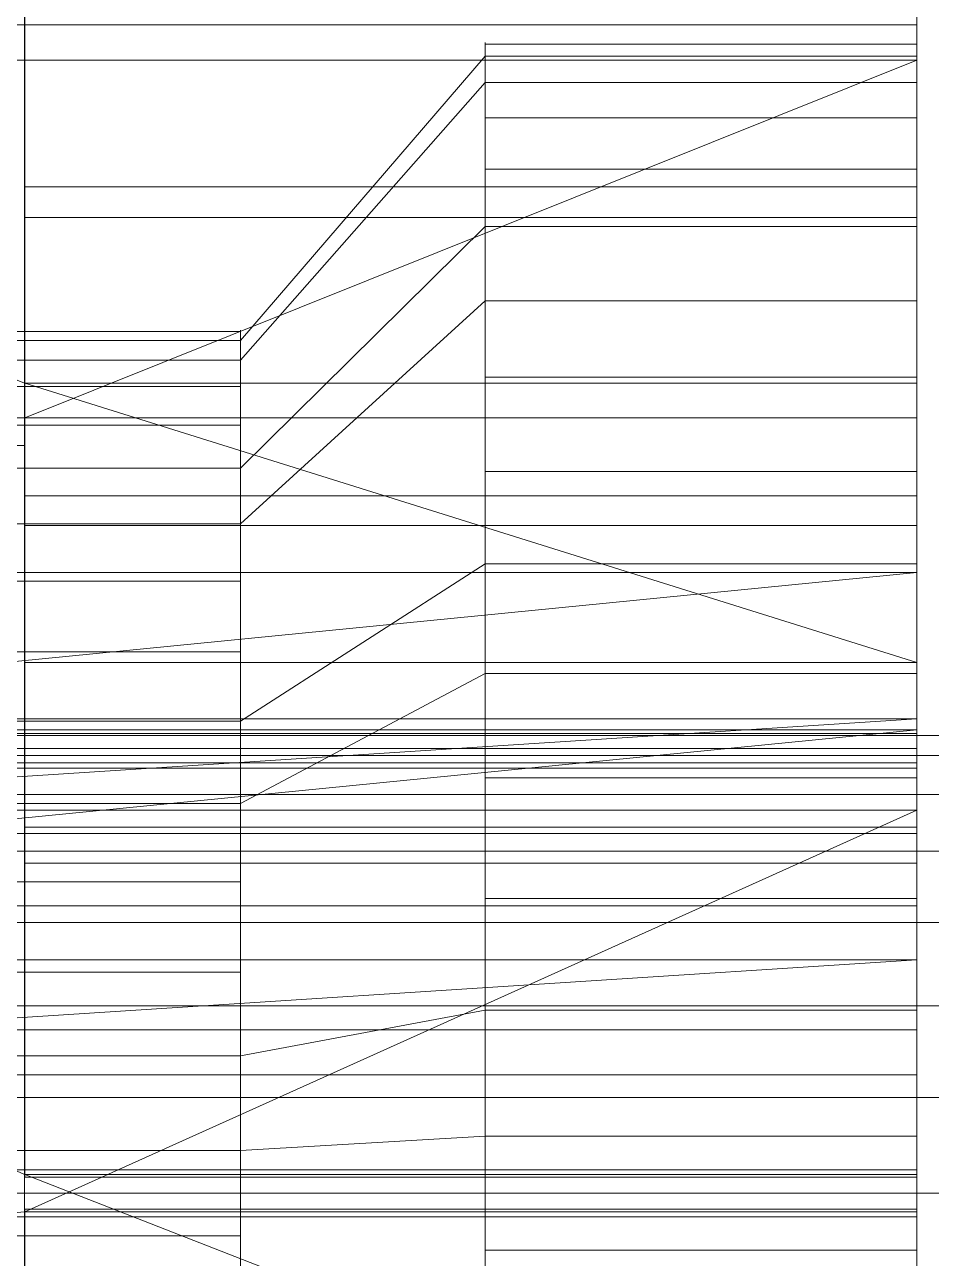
# Model space of a CAD drawing. Header units: millimetres. Extents: x -7.6 to 23.6, y 0 to 40.
# Drawn here: x -4.45 to -1.3, y 7.774 to 12.062 of the extents above; entities that cross this region are included whole.
import ezdxf

# ---------------------------------------------------------------- set-up
doc = ezdxf.new("R2010")
doc.units = ezdxf.units.MM
doc.layers.add('1', color=7, linetype='CONTINUOUS', true_color=0xffffff)

msp = doc.modelspace()

# ---------------------------------------------------------------- linework, layer by layer
at = {"layer": '1', "color": 18, "linetype": 'CONTINUOUS', "lineweight": 13}
for p, q in [((-4.45, 11.4976, -4.0192), (-4.45, 12.0618, -4.8449)), ((-4.45, 12.0618, -4.8449), (-1.35, 12.0618, -4.8449)), ((-1.35, 12.0618, -4.8449), (-1.35, 11.4976, -4.0192)), ((-4.45, 11.3911, 6.2904), (-4.45, 11.938, 7.1276)), ((-4.45, 11.938, 7.1276), (-1.35, 11.938, 7.1276)), ((-1.35, 11.938, 7.1276), (-1.35, 11.3911, 6.2904)), ((-4.45, 11.4976, -4.0192), (-1.35, 11.4976, -4.0192)), ((-4.45, 11.3911, 6.2904), (-1.35, 11.3911, 6.2904)), ((-4.45, 10.8154, -5.5267), (-4.45, 10.4244, -4.6063)), ((-4.45, 10.8154, -5.5267), (-1.35, 10.8154, -5.5267)), ((-1.35, 10.4244, -4.6063), (-1.35, 10.8154, -5.5267)), ((-4.45, 10.695, 7.7766), (-1.35, 10.695, 7.7766)), ((-4.45, 10.695, 7.7766), (-4.45, 10.3207, 6.8493)), ((-1.35, 10.3207, 6.8493), (-1.35, 10.695, 7.7766)), ((-4.45, 10.4244, -4.6063), (-1.35, 10.4244, -4.6063)), ((-4.45, 10.3207, 6.8493), (-1.35, 10.3207, 6.8493)), ((-4.45, 9.2724, -4.968), (-4.45, 9.4776, -5.9468)), ((-4.45, 9.4776, -5.9468), (-1.35, 9.4776, -5.9468)), ((-1.35, 9.4776, -5.9468), (-1.35, 9.2724, -4.968)), ((-4.45, 9.1466, 7.193), (-4.45, 9.3316, 8.1758)), ((-4.45, 9.3316, 8.1758), (-1.35, 9.3316, 8.1758)), ((-1.35, 9.3316, 8.1758), (-1.35, 9.1466, 7.193)), ((-4.45, 9.2724, -4.968), (-1.35, 9.2724, -4.968)), ((-4.45, 9.1466, 7.193), (-1.35, 9.1466, 7.193)), ((-4.45, 8.0652, -6.0997), (-1.35, 8.0652, -6.0997)), ((-4.45, 8.0652, -6.0997), (-4.45, 8.0561, -5.0997)), ((-1.35, 8.0561, -5.0997), (-1.35, 8.0652, -6.0997)), ((-4.45, 8.0561, -5.0997), (-1.35, 8.0561, -5.0997)), ((-4.45, 7.9439, 7.2997), (-1.35, 7.9439, 7.2997)), ((-4.45, 7.9348, 8.2997), (-4.45, 7.9439, 7.2997)), ((-4.45, 7.9348, 8.2997), (-1.35, 7.9348, 8.2997)), ((-1.35, 7.9439, 7.2997), (-1.35, 7.9348, 8.2997))]:
    msp.add_line(p, q, dxfattribs=at)
at = {"layer": '1', "color": 7, "linetype": 'CONTINUOUS', "lineweight": 13}
for p, q in [((-6.55, 10.1572, 0.2879), (-1.35, 10.1572, 0.2879)), ((-1.35, 10.1572, 0.2879), (-1.35, 9.6103, -0.5493)), ((-1.35, 9.5459, 0.6873), (-1.35, 10.1572, 0.2879)), ((-6.55, 9.6491, 2.71), (-1.35, 9.6491, 2.71)), ((-1.35, 9.6491, 2.71), (-1.35, 9.2499, 2.0989)), ((-1.35, 8.8108, 3.2576), (-1.35, 9.6491, 2.71)), ((-6.55, 9.6103, -0.5493), (-1.35, 9.6103, -0.5493)), ((-1.35, 9.6103, -0.5493), (-1.35, 8.9989, -0.1499)), ((-6.4586, 9.5459, 0.6873), (-1.35, 9.5459, 0.6873)), ((-6.4586, 9.2499, 2.0989), (-1.35, 9.2499, 2.0989)), ((-6.4586, 8.9989, -0.1499), (-1.35, 8.9989, -0.1499)), ((-6.55, 8.8108, 3.2576), (-1.35, 8.8108, 3.2576)), ((-1.35, 8.4113, 2.6462), (-1.35, 8.8108, 3.2576)), ((-6.4586, 8.4113, 2.6462), (-1.35, 8.4113, 2.6462))]:
    msp.add_line(p, q, dxfattribs=at)
at = {"layer": '1', "color": 7, "linetype": 'CONTINUOUS', "lineweight": 13, "extrusion": (-1, 0, 0)}
for centre, radius in [((-8, 1.1, 2.85), 4), ((-8, 1.1, 1.35), 4), ((-8, 1.1, 3.7), 3)]:
    msp.add_circle(centre, radius, dxfattribs=at)
at = {"layer": '1', "color": 18, "linetype": 'CONTINUOUS', "lineweight": 13, "extrusion": (1, 0, 0)}
for centre, radius in [((8, 1.1, -2.85), 4), ((8, 1.1, -1.35), 4), ((8, 1.1, -3.7), 3)]:
    msp.add_circle(centre, radius, dxfattribs=at)
at = {"layer": '1', "color": 18, "linetype": 'CONTINUOUS', "lineweight": 13, "extrusion": (-1, 0, 0)}
for centre, start, end in [((-8, 1.1, 4.45), 123.15762, 134.48119), ((-8, 1.1, 4.45), 235.65762, 246.98119), ((-8, 1.1, 1.35), 111.98119, 123.15762), ((-8, 1.1, 1.35), 246.98119, 258.15762), ((-8, 1.1, 4.45), 100.65762, 111.98119), ((-8, 1.1, 4.45), 258.15762, 269.48119), ((-8, 1.1, 1.35), 89.48119, 100.65762), ((-8, 1.1, 1.35), 269.48119, 280.65762), ((-8, 1.1, 4.45), 78.15762, 89.48119)]:
    msp.add_arc(centre, 7.2, start, end, dxfattribs=at)
at = {"layer": '1', "color": 18, "linetype": 'CONTINUOUS', "lineweight": 13, "extrusion": (1, 0, 0)}
for centre, start, end in [((8, 1.1, -4.45), 45.51881, 56.84238), ((8, 1.1, -1.35), 45.51881, 56.84238), ((8, 1.1, -4.45), 293.01881, 304.34238), ((8, 1.1, -1.35), 293.01881, 304.34238), ((8, 1.1, -4.45), 68.01881, 79.34238), ((8, 1.1, -1.35), 68.01881, 79.34238), ((8, 1.1, -4.45), 270.51881, 281.84238), ((8, 1.1, -1.35), 270.51881, 281.84238), ((8, 1.1, -4.45), 90.51881, 101.84238), ((8, 1.1, -1.35), 90.51881, 101.84238)]:
    msp.add_arc(centre, 6.2, start, end, dxfattribs=at)
at = {"layer": '1', "color": 7, "linetype": 'CONTINUOUS', "lineweight": 13, "extrusion": (-1, 0, 0)}
for start, end in [(141.3676, 194.9477), (231.3676, 284.9477), (51.3676, 104.8972)]:
    msp.add_arc((-8, 1.1, 1.35), 1.6, start, end, dxfattribs=at)
at = {"layer": '1', "color": 18, "linetype": 'CONTINUOUS', "lineweight": 13}
for points in [[(-1.35, 11.4976, -4.0192), (-1.35, 12.0618, -4.8449), (-1.35, 13.1371, -3.9449), (-1.35, 12.4236, -3.2442)], [(-7.55, 11.938, 7.1276), (-4.451, 11.938, 7.1276), (-4.45, 13.0449, 6.2371), (-4.451, 13.0449, 6.2371)], [(-4.45, 11.938, 7.1276), (-4.45, 13.0449, 6.2371), (-4.451, 11.938, 7.1276)], [(-4.45, 11.938, 7.1276), (-4.45, 11.3911, 6.2904), (-4.45, 12.3442, 5.5236), (-4.45, 13.0449, 6.2371)], [(-4.451, 12.0618, -4.8449), (-4.451, 12.5157, -4.5079), (-4.45, 12.0618, -4.8449)], [(-4.451, 12.5157, -4.5079), (-1.35, 12.5157, -4.5079), (-1.35, 12.0618, -4.8449), (-4.45, 12.0618, -4.8449)], [(-1.35, 12.4236, -3.2442), (-1.35, 11.9525, 1.7149), (-1.35, 11.8608, 0.0541)], [(-1.35, 11.8608, 0.0541), (-1.35, 11.4976, -4.0192), (-1.35, 12.4236, -3.2442)], [(-1.35, 11.9525, 1.7149), (-1.35, 12.4236, -3.2442), (-1.35, 12.3442, 5.5236)], [(-1.35, 11.3911, 6.2904), (-1.35, 12.3442, 5.5236), (-4.45, 12.3442, 5.5236), (-4.45, 11.3911, 6.2904)], [(-1.35, 12.3442, 5.5236), (-1.35, 11.3607, 3.2693), (-1.35, 11.9525, 1.7149)], [(-1.35, 12.3442, 5.5236), (-1.35, 11.3911, 6.2904), (-1.35, 10.1878, 4.4487), (-1.35, 11.3607, 3.2693)], [(-7.55, 12.0618, -4.8449), (-4.451, 12.0618, -4.8449), (-4.45, 10.8154, -5.5267), (-4.451, 10.8154, -5.5267)], [(-4.45, 12.0618, -4.8449), (-4.45, 10.8154, -5.5267), (-4.451, 12.0618, -4.8449)], [(-4.45, 12.0618, -4.8449), (-4.45, 11.4976, -4.0192), (-4.45, 10.4244, -4.6063), (-4.45, 10.8154, -5.5267)], [(-4.45, 11.4976, -4.0192), (-4.45, 12.0618, -4.8449), (-1.35, 12.0618, -4.8449), (-1.35, 11.4976, -4.0192)], [(-1.35, 11.938, 7.1276), (-4.45, 11.938, 7.1276), (-4.451, 10.695, 7.7766), (-4.45, 10.695, 7.7766)], [(-4.451, 11.938, 7.1276), (-4.451, 10.695, 7.7766), (-4.45, 11.938, 7.1276)], [(-4.45, 10.695, 7.7766), (-1.35, 10.695, 7.7766), (-1.35, 11.938, 7.1276)], [(-4.45, 11.3911, 6.2904), (-4.45, 11.938, 7.1276), (-1.35, 11.938, 7.1276), (-1.35, 11.3911, 6.2904)], [(-3.7, 10.5205, 2.727), (-3.7, 10.9643, 1.5612), (-2.85, 11.9525, 1.7149), (-2.85, 11.3607, 3.2693)], [(-3.7, 10.9643, 1.5612), (-3.7, 10.8956, 0.3156), (-2.85, 11.8608, 0.0541), (-2.85, 11.9525, 1.7149)], [(-1.35, 11.9525, 1.7149), (-2.85, 11.9525, 1.7149), (-2.85, 11.8608, 0.0541), (-1.35, 11.8608, 0.0541)], [(-1.35, 11.3607, 3.2693), (-2.85, 11.3607, 3.2693), (-2.85, 11.9525, 1.7149), (-1.35, 11.9525, 1.7149)], [(-1.35, 11.3911, 6.2904), (-1.35, 11.938, 7.1276), (-1.35, 10.695, 7.7766), (-1.35, 10.3207, 6.8493)], [(-3.7, 10.8956, 0.3156), (-3.7, 10.3262, -0.7944), (-2.85, 11.1016, -1.4258), (-2.85, 11.8608, 0.0541)], [(-1.35, 11.8608, 0.0541), (-2.85, 11.8608, 0.0541), (-2.85, 11.1016, -1.4258), (-1.35, 11.1016, -1.4258)], [(-1.35, 10.4244, -4.6063), (-1.35, 11.8608, 0.0541), (-1.35, 11.1016, -1.4258)], [(-1.35, 11.8608, 0.0541), (-1.35, 10.4244, -4.6063), (-1.35, 11.4976, -4.0192)], [(-1.35, 10.4244, -4.6063), (-4.45, 10.4244, -4.6063), (-4.45, 11.4976, -4.0192), (-1.35, 11.4976, -4.0192)], [(-1.35, 11.3911, 6.2904), (-1.35, 3.5764, 5.4442), (-1.35, 6.9754, 4.9665), (-1.35, 8.6366, 5.049)], [(-1.35, 8.6366, 5.049), (-1.35, 10.1878, 4.4487), (-1.35, 11.3911, 6.2904)], [(-1.35, 3.5764, 5.4442), (-1.35, 11.3911, 6.2904), (-1.35, 5.5756, 6.8063), (-1.35, 4.5024, 6.2192)], [(-1.35, 5.5756, 6.8063), (-1.35, 11.3911, 6.2904), (-1.35, 7.9439, 7.2997), (-1.35, 6.7276, 7.168)], [(-1.35, 7.9439, 7.2997), (-1.35, 11.3911, 6.2904), (-1.35, 10.3207, 6.8493), (-1.35, 9.1466, 7.193)], [(-3.7, 9.6408, 3.6115), (-3.7, 10.5205, 2.727), (-2.85, 11.3607, 3.2693), (-2.85, 10.1878, 4.4487)], [(-1.35, 10.1878, 4.4487), (-2.85, 10.1878, 4.4487), (-2.85, 11.3607, 3.2693), (-1.35, 11.3607, 3.2693)], [(-3.7, 10.3262, -0.7944), (-3.7, 9.3546, -1.5768), (-2.85, 9.8062, -2.469), (-2.85, 11.1016, -1.4258)], [(-1.35, 11.1016, -1.4258), (-2.85, 11.1016, -1.4258), (-2.85, 9.8062, -2.469), (-1.35, 9.8062, -2.469)], [(-1.35, 9.2724, -4.968), (-1.35, 11.1016, -1.4258), (-1.35, 9.8062, -2.469)], [(-1.35, 11.1016, -1.4258), (-1.35, 9.2724, -4.968), (-1.35, 10.4244, -4.6063)], [(-3.7, 10.9643, 1.5612), (-5.2, 10.9643, 1.5612), (-5.2, 10.8956, 0.3156), (-3.7, 10.8956, 0.3156)], [(-3.7, 10.5205, 2.727), (-5.2, 10.5205, 2.727), (-5.2, 10.9643, 1.5612), (-3.7, 10.9643, 1.5612)], [(-3.7, 10.8956, 0.3156), (-5.2, 10.8956, 0.3156), (-5.2, 10.3262, -0.7944), (-3.7, 10.3262, -0.7944)], [(-1.35, 9.8444, -5.8598), (-4.451, 9.8444, -5.8598), (-4.451, 10.8154, -5.5267), (-4.45, 10.8154, -5.5267)], [(-4.45, 10.8154, -5.5267), (-1.35, 10.8154, -5.5267), (-1.35, 9.8444, -5.8598)], [(-4.45, 10.8154, -5.5267), (-4.45, 10.4244, -4.6063), (-1.35, 10.4244, -4.6063), (-1.35, 10.8154, -5.5267)], [(-1.35, 9.2724, -4.968), (-1.35, 9.4776, -5.9468), (-1.35, 10.8154, -5.5267), (-1.35, 10.4244, -4.6063)], [(-4.451, 10.695, 7.7766), (-7.55, 10.695, 7.7766), (-7.55, 10.5987, 7.8147), (-4.45, 10.5987, 7.8147)], [(-4.451, 10.695, 7.7766), (-4.45, 10.5987, 7.8147), (-4.45, 10.695, 7.7766)], [(-4.45, 9.3316, 8.1758), (-4.45, 9.1466, 7.193), (-4.45, 10.3207, 6.8493), (-4.45, 10.695, 7.7766)], [(-4.45, 10.695, 7.7766), (-4.45, 10.3207, 6.8493), (-1.35, 10.3207, 6.8493), (-1.35, 10.695, 7.7766)], [(-4.45, 10.5987, 7.8147), (-7.55, 10.5987, 7.8147), (-7.55, 9.3316, 8.1758), (-4.451, 9.3316, 8.1758)], [(-4.45, 9.3316, 8.1758), (-4.45, 10.5987, 7.8147), (-4.451, 9.3316, 8.1758)], [(-3.7, 9.6408, 3.6115), (-5.2, 9.6408, 3.6115), (-5.2, 10.5205, 2.727), (-3.7, 10.5205, 2.727)], [(-3.7, 10.3262, -0.7944), (-5.2, 10.3262, -0.7944), (-5.2, 9.3546, -1.5768), (-3.7, 9.3546, -1.5768)], [(-1.35, 10.3207, 6.8493), (-4.45, 10.3207, 6.8493), (-4.45, 9.1466, 7.193), (-1.35, 9.1466, 7.193)], [(-3.7, 8.4775, 4.0618), (-3.7, 9.6408, 3.6115), (-2.85, 10.1878, 4.4487), (-2.85, 8.6366, 5.049)], [(-1.35, 8.6366, 5.049), (-2.85, 8.6366, 5.049), (-2.85, 10.1878, 4.4487), (-1.35, 10.1878, 4.4487)], [(-4.451, 9.4776, -5.9468), (-4.451, 9.8444, -5.8598), (-4.45, 9.4776, -5.9468)], [(-4.451, 9.8444, -5.8598), (-1.35, 9.8444, -5.8598), (-1.35, 9.4776, -5.9468), (-4.45, 9.4776, -5.9468)], [(-3.7, 9.3546, -1.5768), (-3.7, 8.1488, -1.8963), (-2.85, 8.1984, -2.8951), (-2.85, 9.8062, -2.469)], [(-1.35, 9.8062, -2.469), (-2.85, 9.8062, -2.469), (-2.85, 8.1984, -2.8951), (-1.35, 8.1984, -2.8951)], [(-1.35, 9.8062, -2.469), (-1.35, 8.1984, -2.8951), (-1.35, 8.0561, -5.0997), (-1.35, 9.2724, -4.968)], [(-3.7, 8.4775, 4.0618), (-5.2, 8.4775, 4.0618), (-5.2, 9.6408, 3.6115), (-3.7, 9.6408, 3.6115)], [(-7.55, 9.4776, -5.9468), (-4.451, 9.4776, -5.9468), (-4.45, 8.0652, -6.0997), (-4.451, 8.0652, -6.0997)], [(-4.45, 9.4776, -5.9468), (-4.45, 8.0652, -6.0997), (-4.451, 9.4776, -5.9468)], [(-4.45, 9.4776, -5.9468), (-4.45, 9.2724, -4.968), (-4.45, 8.0561, -5.0997), (-4.45, 8.0652, -6.0997)], [(-4.45, 9.2724, -4.968), (-4.45, 9.4776, -5.9468), (-1.35, 9.4776, -5.9468), (-1.35, 9.2724, -4.968)], [(-3.7, 9.3546, -1.5768), (-5.2, 9.3546, -1.5768), (-5.2, 8.1488, -1.8963), (-3.7, 8.1488, -1.8963)], [(-4.451, 9.3316, 8.1758), (-4.451, 7.9348, 8.2997), (-4.45, 9.3316, 8.1758)], [(-1.35, 9.3316, 8.1758), (-4.45, 9.3316, 8.1758), (-4.451, 7.9348, 8.2997), (-4.45, 7.9348, 8.2997)], [(-4.45, 7.9348, 8.2997), (-1.35, 7.9348, 8.2997), (-1.35, 9.3316, 8.1758)], [(-4.45, 9.1466, 7.193), (-4.45, 9.3316, 8.1758), (-1.35, 9.3316, 8.1758), (-1.35, 9.1466, 7.193)], [(-1.35, 9.1466, 7.193), (-1.35, 9.3316, 8.1758), (-1.35, 7.9348, 8.2997), (-1.35, 7.9439, 7.2997)], [(-1.35, 8.0561, -5.0997), (-4.45, 8.0561, -5.0997), (-4.45, 9.2724, -4.968), (-1.35, 9.2724, -4.968)], [(-3.7, 7.2315, 3.9999), (-3.7, 8.4775, 4.0618), (-2.85, 8.6366, 5.049), (-2.85, 6.9754, 4.9665)], [(-1.35, 6.9754, 4.9665), (-2.85, 6.9754, 4.9665), (-2.85, 8.6366, 5.049), (-1.35, 8.6366, 5.049)], [(-3.7, 7.2315, 3.9999), (-5.2, 7.2315, 3.9999), (-5.2, 8.4775, 4.0618), (-3.7, 8.4775, 4.0618)], [(-3.7, 8.1488, -1.8963), (-3.7, 6.9172, -1.6978), (-2.85, 6.5563, -2.6304), (-2.85, 8.1984, -2.8951)], [(-1.35, 8.1984, -2.8951), (-2.85, 8.1984, -2.8951), (-2.85, 6.5563, -2.6304), (-1.35, 6.5563, -2.6304)], [(-1.35, 5.6793, -4.6493), (-1.35, 6.8534, -4.993), (-1.35, 8.1984, -2.8951), (-1.35, 6.5563, -2.6304)], [(-1.35, 8.0561, -5.0997), (-1.35, 8.1984, -2.8951), (-1.35, 6.8534, -4.993)], [(-3.7, 8.1488, -1.8963), (-5.2, 8.1488, -1.8963), (-5.2, 6.9172, -1.6978), (-3.7, 6.9172, -1.6978)], [(-1.35, 6.8541, -6.0082), (-4.451, 6.8541, -6.0082), (-4.451, 8.0652, -6.0997), (-4.45, 8.0652, -6.0997)], [(-4.45, 8.0652, -6.0997), (-1.35, 8.0652, -6.0997), (-1.35, 6.8541, -6.0082)], [(-4.45, 8.0652, -6.0997), (-4.45, 8.0561, -5.0997), (-1.35, 8.0561, -5.0997), (-1.35, 8.0652, -6.0997)], [(-1.35, 6.8534, -4.993), (-1.35, 6.6684, -5.9758), (-1.35, 8.0652, -6.0997), (-1.35, 8.0561, -5.0997)], [(-7.55, 7.643, 8.2911), (-4.45, 7.643, 8.2911), (-4.45, 7.9348, 8.2997), (-4.451, 7.9348, 8.2997)], [(-4.45, 6.5224, 8.1468), (-4.45, 6.7276, 7.168), (-4.45, 7.9439, 7.2997), (-4.45, 7.9348, 8.2997)], [(-4.45, 7.9348, 8.2997), (-4.45, 7.9439, 7.2997), (-1.35, 7.9439, 7.2997), (-1.35, 7.9348, 8.2997)], [(-1.35, 7.9439, 7.2997), (-4.45, 7.9439, 7.2997), (-4.45, 6.7276, 7.168), (-1.35, 6.7276, 7.168)]]:
    msp.add_3dface(points, dxfattribs=at)
at = {"layer": '1', "color": 7, "linetype": 'CONTINUOUS', "lineweight": 13}
for points in [[(-2.85, 11.9939, 0.8797), (-1.35, 11.9939, 0.8797), (-1.35, 11.559, -0.7258), (-2.85, 11.559, -0.7258)], [(-2.85, 11.7383, 2.5232), (-1.35, 11.7383, 2.5232), (-1.35, 11.9939, 0.8797), (-2.85, 11.9939, 0.8797)], [(-1.35, 11.9939, 0.8797), (-1.35, 11.7383, 2.5232), (-1.35, 9.496, 1.6675), (-1.35, 9.5979, 1.1813)], [(-1.35, 11.559, -0.7258), (-1.35, 11.9939, 0.8797), (-1.35, 10.1572, 0.2879)], [(-1.35, 9.5979, 1.1813), (-1.35, 9.5459, 0.6873), (-1.35, 10.1572, 0.2879), (-1.35, 11.9939, 0.8797)], [(-2.85, 11.3607, 3.2693), (-2.85, 11.9525, 1.7149), (-3.7, 10.9643, 1.5612), (-3.7, 10.5205, 2.727)], [(-2.85, 11.9525, 1.7149), (-2.85, 11.8608, 0.0541), (-3.7, 10.8956, 0.3156), (-3.7, 10.9643, 1.5612)], [(-2.85, 11.8608, 0.0541), (-2.85, 11.1016, -1.4258), (-3.7, 10.3262, -0.7944), (-3.7, 10.8956, 0.3156)], [(-2.85, 10.8362, 3.9206), (-1.35, 10.8362, 3.9206), (-1.35, 11.7383, 2.5232), (-2.85, 11.7383, 2.5232)], [(-1.35, 11.7383, 2.5232), (-1.35, 9.6491, 2.71), (-1.35, 9.2499, 2.0989), (-1.35, 9.496, 1.6675)], [(-1.35, 9.6491, 2.71), (-1.35, 11.7383, 2.5232), (-1.35, 10.8362, 3.9206)], [(-2.85, 11.559, -0.7258), (-1.35, 11.559, -0.7258), (-1.35, 10.5087, -2.0155), (-2.85, 10.5087, -2.0155)], [(-1.35, 10.1572, 0.2879), (-1.35, 9.6103, -0.5493), (-1.35, 10.5087, -2.0155), (-1.35, 11.559, -0.7258)], [(-2.85, 10.1878, 4.4487), (-2.85, 11.3607, 3.2693), (-3.7, 10.5205, 2.727), (-3.7, 9.6408, 3.6115)], [(-2.85, 11.1016, -1.4258), (-2.85, 9.8062, -2.469), (-3.7, 9.3546, -1.5768), (-3.7, 10.3262, -0.7944)], [(-5.2, 10.9954, 0.9348), (-3.7, 10.9954, 0.9348), (-3.7, 10.6693, -0.2693), (-5.2, 10.6693, -0.2693)], [(-5.2, 10.8037, 2.1674), (-3.7, 10.8037, 2.1674), (-3.7, 10.9954, 0.9348), (-5.2, 10.9954, 0.9348)], [(-2.85, 9.4437, 4.8304), (-1.35, 9.4437, 4.8304), (-1.35, 10.8362, 3.9206), (-2.85, 10.8362, 3.9206)], [(-1.35, 8.8108, 3.2576), (-1.35, 9.6491, 2.71), (-1.35, 10.8362, 3.9206), (-1.35, 9.4437, 4.8304)], [(-5.2, 10.1271, 3.2155), (-3.7, 10.1271, 3.2155), (-3.7, 10.8037, 2.1674), (-5.2, 10.8037, 2.1674)], [(-5.2, 10.6693, -0.2693), (-3.7, 10.6693, -0.2693), (-3.7, 9.8815, -1.2366), (-5.2, 9.8815, -1.2366)], [(-2.85, 10.5087, -2.0155), (-1.35, 10.5087, -2.0155), (-1.35, 9.0246, -2.7665), (-2.85, 9.0246, -2.7665)], [(-1.35, 9.0246, -2.7665), (-1.35, 10.5087, -2.0155), (-1.35, 9.6103, -0.5493)], [(-2.85, 8.6366, 5.049), (-2.85, 10.1878, 4.4487), (-3.7, 9.6408, 3.6115), (-3.7, 8.4775, 4.0618)], [(-6.5272, 9.6462, 0.6218), (-6.55, 9.6793, 0.6001), (-6.55, 10.1572, 0.2879), (-1.35, 10.1572, 0.2879)], [(-1.35, 10.1572, 0.2879), (-6.55, 10.1572, 0.2879), (-6.55, 9.6103, -0.5493), (-1.35, 9.6103, -0.5493)], [(-1.35, 10.1572, 0.2879), (-1.35, 9.5459, 0.6873), (-6.4586, 9.5459, 0.6873), (-6.5272, 9.6462, 0.6218)], [(-5.2, 9.0828, 3.8978), (-3.7, 9.0828, 3.8978), (-3.7, 10.1271, 3.2155), (-5.2, 10.1271, 3.2155)], [(-5.2, 9.8815, -1.2366), (-3.7, 9.8815, -1.2366), (-3.7, 8.7685, -1.7999), (-5.2, 8.7685, -1.7999)], [(-2.85, 9.8062, -2.469), (-2.85, 8.1984, -2.8951), (-3.7, 8.1488, -1.8963), (-3.7, 9.3546, -1.5768)], [(-1.35, 8.8108, 3.2576), (-6.55, 8.8108, 3.2576), (-6.55, 9.6491, 2.71), (-1.35, 9.6491, 2.71)], [(-1.35, 9.6491, 2.71), (-6.55, 9.6491, 2.71), (-6.55, 9.3371, 2.2324), (-6.5272, 9.3154, 2.1992)], [(-6.5272, 9.3154, 2.1992), (-6.4586, 9.2499, 2.0989), (-1.35, 9.2499, 2.0989), (-1.35, 9.6491, 2.71)], [(-1.35, 9.6103, -0.5493), (-6.55, 9.6103, -0.5493), (-6.55, 9.1324, -0.2371), (-6.5272, 9.0992, -0.2154)], [(-6.5272, 9.0992, -0.2154), (-6.4586, 8.9989, -0.1499), (-1.35, 8.9989, -0.1499), (-1.35, 9.6103, -0.5493)], [(-1.35, 9.6103, -0.5493), (-1.35, 8.9989, -0.1499), (-1.35, 8.5675, -0.396), (-1.35, 9.0246, -2.7665)], [(-1.35, 9.5979, 1.1813), (-6.4586, 9.5979, 1.1813), (-6.4586, 9.5459, 0.6873), (-1.35, 9.5459, 0.6873)], [(-1.35, 9.496, 1.6675), (-6.4586, 9.496, 1.6675), (-6.4586, 9.5979, 1.1813), (-1.35, 9.5979, 1.1813)], [(-1.35, 9.2499, 2.0989), (-6.4586, 9.2499, 2.0989), (-6.4586, 9.496, 1.6675), (-1.35, 9.496, 1.6675)], [(-2.85, 7.8016, 5.0951), (-1.35, 7.8016, 5.0951), (-1.35, 9.4437, 4.8304), (-2.85, 9.4437, 4.8304)], [(-1.35, 9.4437, 4.8304), (-1.35, 7.8016, 5.0951), (-1.35, 8.8108, 3.2576)], [(-5.2, 7.8512, 4.0963), (-3.7, 7.8512, 4.0963), (-3.7, 9.0828, 3.8978), (-5.2, 9.0828, 3.8978)], [(-2.85, 9.0246, -2.7665), (-1.35, 9.0246, -2.7665), (-1.35, 7.3634, -2.849), (-2.85, 7.3634, -2.849)], [(-1.35, 9.0246, -2.7665), (-1.35, 8.0813, -0.4979), (-1.35, 7.5873, -0.4459), (-1.35, 7.1878, -1.0573)], [(-1.35, 8.5675, -0.396), (-1.35, 8.0813, -0.4979), (-1.35, 9.0246, -2.7665)], [(-1.35, 7.1878, -1.0573), (-1.35, 7.3634, -2.849), (-1.35, 9.0246, -2.7665)], [(-1.35, 8.9989, -0.1499), (-6.4586, 8.9989, -0.1499), (-6.4586, 8.5675, -0.396), (-1.35, 8.5675, -0.396)], [(-6.5272, 8.4769, 2.7466), (-6.55, 8.4986, 2.7797), (-6.55, 8.8108, 3.2576), (-1.35, 8.8108, 3.2576)], [(-1.35, 8.8108, 3.2576), (-1.35, 8.4113, 2.6462), (-6.4586, 8.4113, 2.6462), (-6.5272, 8.4769, 2.7466)], [(-1.35, 7.9178, 2.6979), (-1.35, 8.4113, 2.6462), (-1.35, 8.8108, 3.2576), (-1.35, 7.8016, 5.0951)], [(-5.2, 8.7685, -1.7999), (-3.7, 8.7685, -1.7999), (-3.7, 7.5225, -1.8618), (-5.2, 7.5225, -1.8618)], [(-2.85, 6.9754, 4.9665), (-2.85, 8.6366, 5.049), (-3.7, 8.4775, 4.0618), (-3.7, 7.2315, 3.9999)], [(-1.35, 8.5675, -0.396), (-6.4586, 8.5675, -0.396), (-6.4586, 8.0813, -0.4979), (-1.35, 8.0813, -0.4979)], [(-1.35, 7.9178, 2.6979), (-6.4586, 7.9178, 2.6979), (-6.4586, 8.4113, 2.6462), (-1.35, 8.4113, 2.6462)], [(-2.85, 8.1984, -2.8951), (-2.85, 6.5563, -2.6304), (-3.7, 6.9172, -1.6978), (-3.7, 8.1488, -1.8963)], [(-1.35, 8.0813, -0.4979), (-6.4586, 8.0813, -0.4979), (-6.4586, 7.5873, -0.4459), (-1.35, 7.5873, -0.4459)], [(-1.35, 7.4321, 2.5958), (-6.4586, 7.4321, 2.5958), (-6.4586, 7.9178, 2.6979), (-1.35, 7.9178, 2.6979)], [(-1.35, 7.8016, 5.0951), (-1.35, 6.1938, 4.669), (-1.35, 7.4321, 2.5958), (-1.35, 7.9178, 2.6979)], [(-5.2, 6.6454, 3.7768), (-3.7, 6.6454, 3.7768), (-3.7, 7.8512, 4.0963), (-5.2, 7.8512, 4.0963)], [(-2.85, 6.1938, 4.669), (-1.35, 6.1938, 4.669), (-1.35, 7.8016, 5.0951), (-2.85, 7.8016, 5.0951)]]:
    msp.add_3dface(points, dxfattribs=at)
at = {"layer": '1', "color": 253, "linetype": 'CONTINUOUS', "lineweight": 13}
for points in [[(-1.25, 9.5912, 1.2672), (-6.25, 9.5912, 1.2672), (-6.25, 9.3856, 1.9), (-1.25, 9.3856, 1.9)], [(-1.25, 9.5217, 0.6056), (-6.25, 9.5217, 0.6056), (-6.25, 9.5912, 1.2672), (-1.25, 9.5912, 1.2672)], [(-1.25, 9.189, 0.0294), (-6.25, 9.189, 0.0294), (-6.25, 9.5217, 0.6056), (-1.25, 9.5217, 0.6056)], [(-1.25, 9.3856, 1.9), (-6.25, 9.3856, 1.9), (-6.25, 8.9405, 2.3944), (-1.25, 8.9405, 2.3944)], [(-1.25, 8.6508, -0.3617), (-6.25, 8.6508, -0.3617), (-6.25, 9.189, 0.0294), (-1.25, 9.189, 0.0294)], [(-1.25, 8.9405, 2.3944), (-6.25, 8.9405, 2.3944), (-6.25, 8.3327, 2.665), (-1.25, 8.3327, 2.665)], [(-1.25, 8, -0.5), (-6.25, 8, -0.5), (-6.25, 8.6508, -0.3617), (-1.25, 8.6508, -0.3617)], [(-1.25, 8.3327, 2.665), (-6.25, 8.3327, 2.665), (-6.25, 7.6673, 2.665), (-1.25, 7.6673, 2.665)], [(-1.25, 7.3492, -0.3617), (-6.25, 7.3492, -0.3617), (-6.25, 8, -0.5), (-1.25, 8, -0.5)]]:
    msp.add_3dface(points, dxfattribs=at)

doc.saveas('drawing.dxf')
